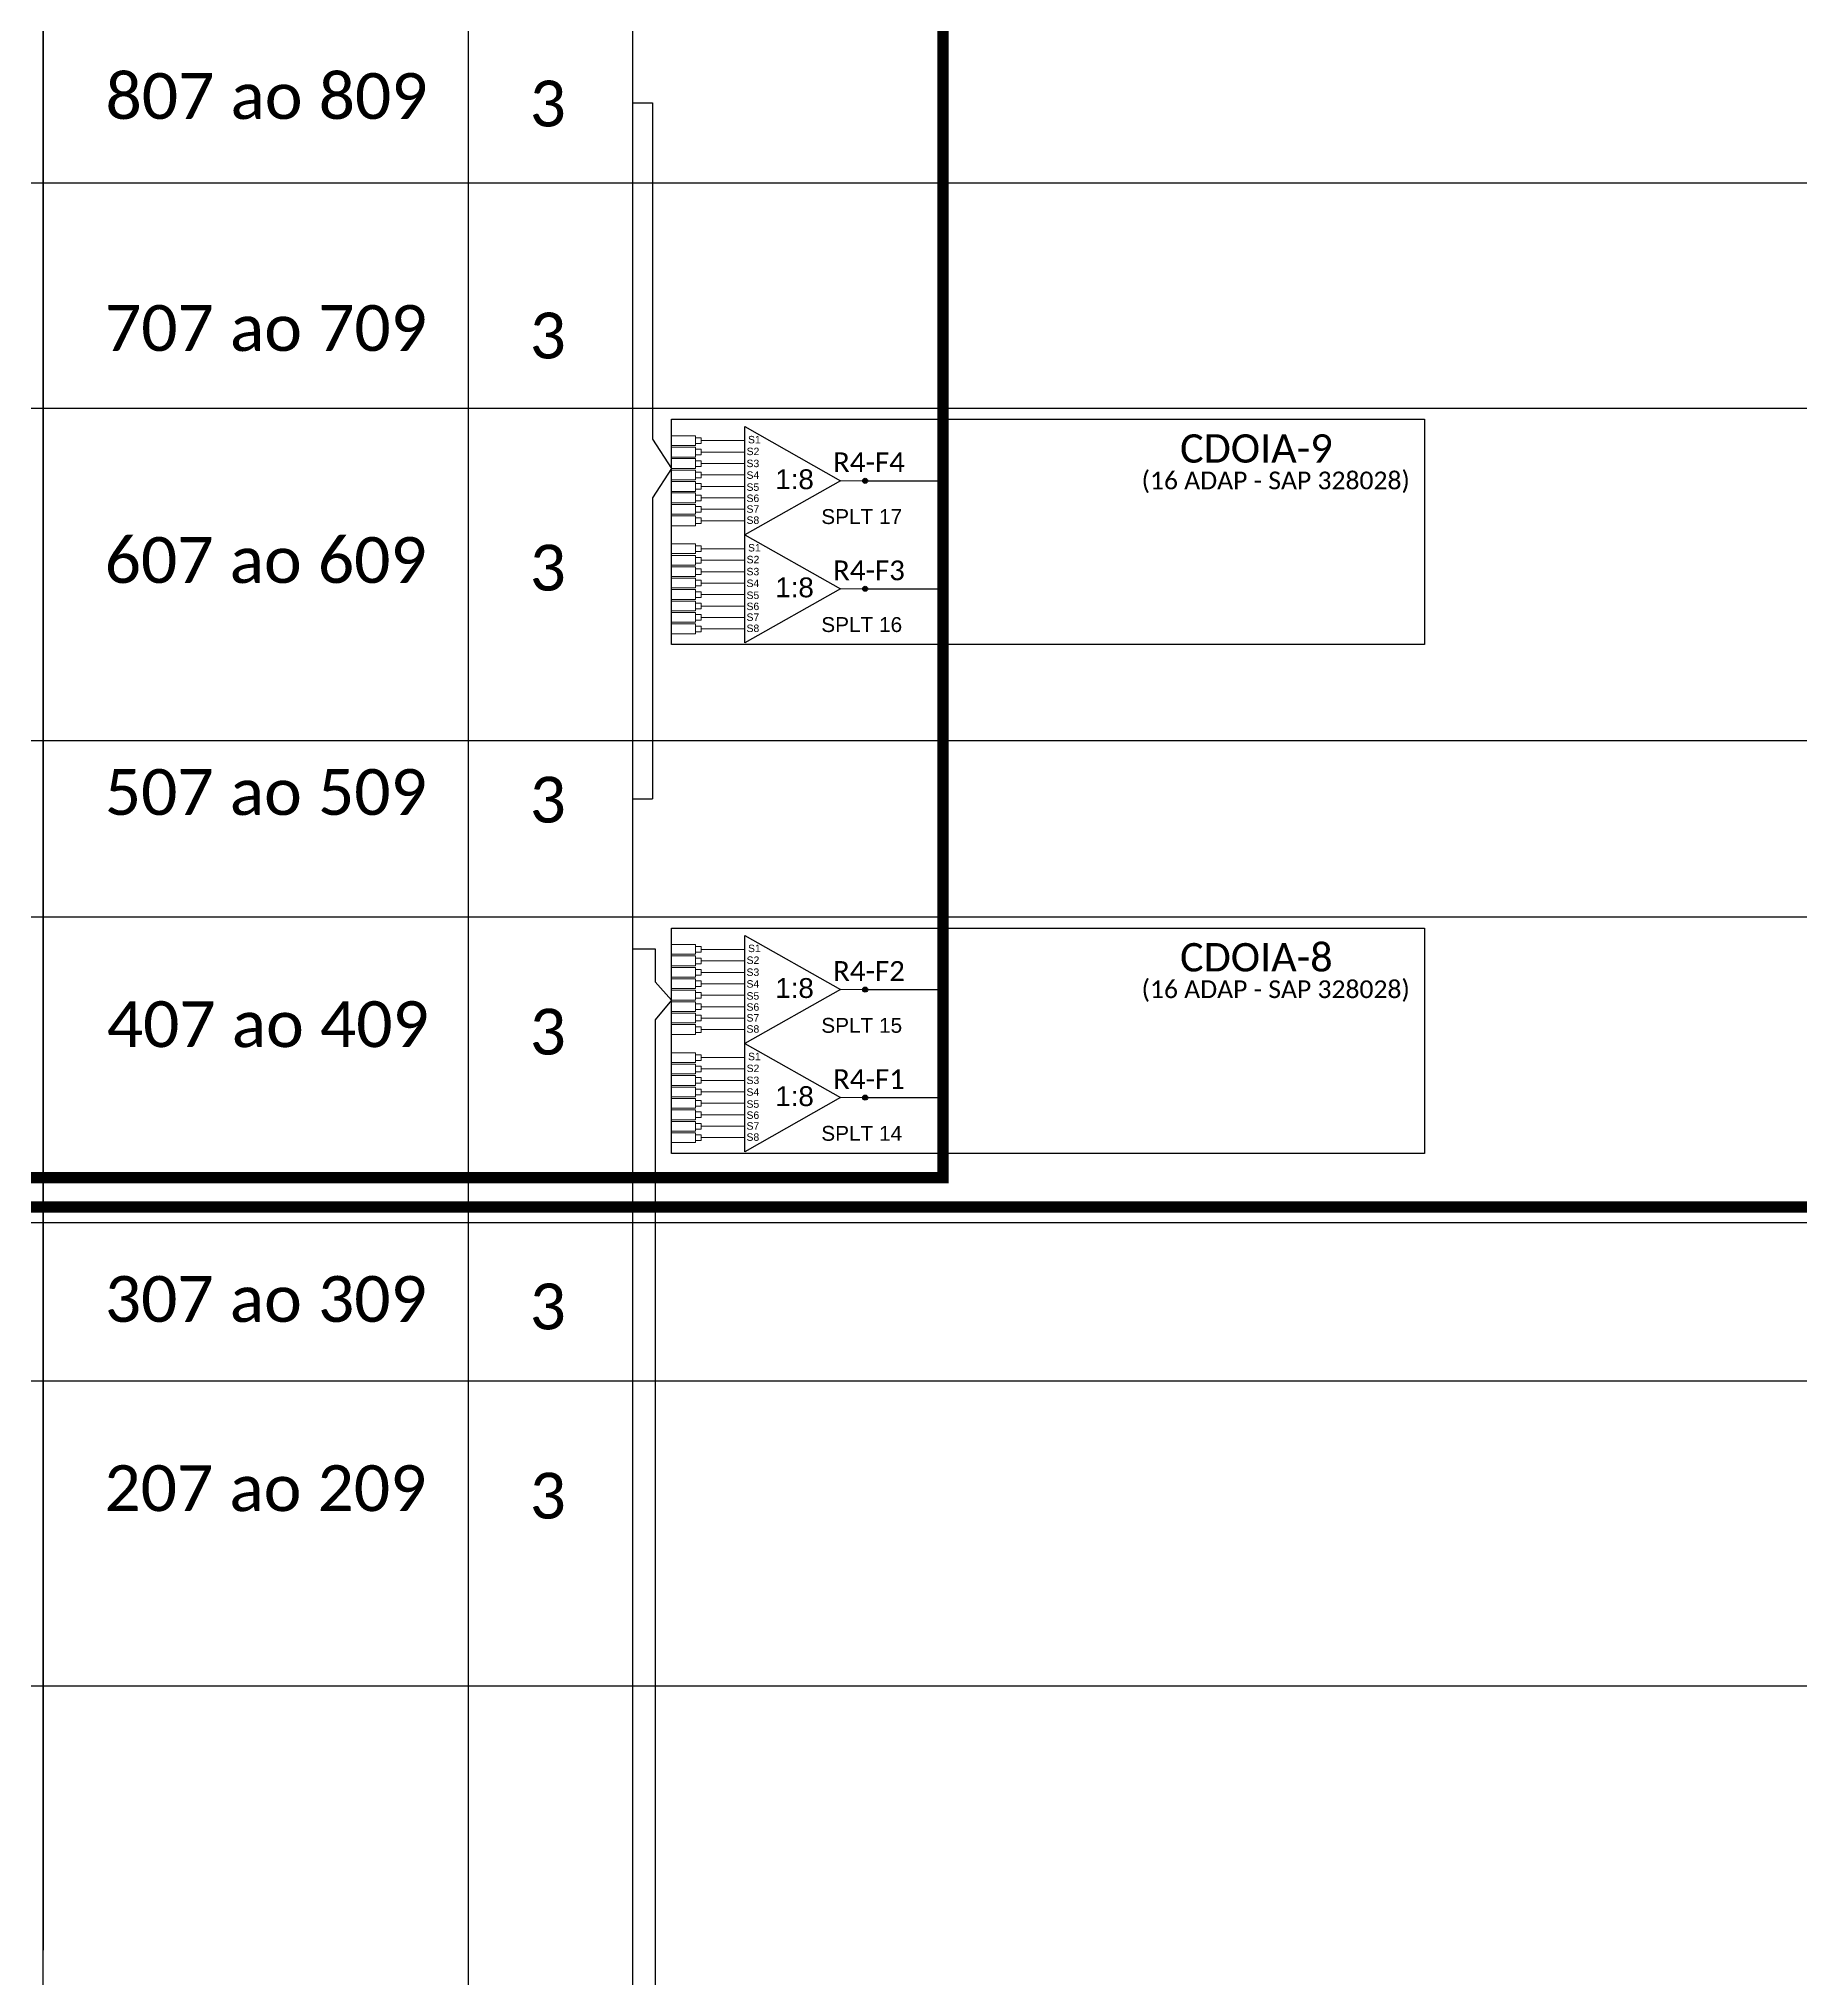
# Model space of a CAD drawing. Header units: metres. Extents: x -1286 to 542, y -500 to 95.
# Drawn here: x 284.8 to 409.1, y -383 to -246.3 of the extents above; entities that cross this region are included whole.
import ezdxf
from ezdxf.enums import TextEntityAlignment as Align

# ---------------------------------------------------------------- set-up
doc = ezdxf.new("R2010")
doc.units = ezdxf.units.M
doc.layers.add('20.8-Legenda', color=1, linetype='Continuous')
doc.styles.add('ARIAL', font='arial.ttf')
doc.styles.add('WMF-Calibri0', font='calibri.ttf')

# ---------------------------------------------------------------- blocks, each defined once
blk = doc.blocks.new('SPLT_1-8_SC-APC_ESQ')
at = {"color": 3, "lineweight": 0}
for points in [[(2.41, -3.02), (0, -3.02)], [(2.41, -3.02), (2.41, -4)], [(2.99, -3.51), (7.37, -3.51)], [(2.41, -4), (0, -4)], [(2.41, -4.17), (0, -4.17)], [(2.41, -5.16), (0, -5.16)], [(2.41, -5.32), (0, -5.32)], [(2.41, -4.17), (2.41, -5.16)], [(2.41, -5.32), (2.41, -6.31)], [(7.37, -4.66), (2.99, -4.66)], [(7.37, -5.82), (2.99, -5.82)], [(2.41, -6.31), (0, -6.31)], [(2.41, -6.48), (0, -6.48)], [(2.41, -7.46), (0, -7.46)], [(2.41, -7.63), (0, -7.63)], [(2.41, -6.48), (2.41, -7.46)], [(2.41, -7.63), (2.41, -8.62)], [(7.37, -6.97), (2.99, -6.97)], [(2.41, -8.62), (0, -8.62)], [(2.41, -8.78), (0, -8.78)], [(2.41, -9.77), (0, -9.77)], [(2.41, -8.78), (2.41, -9.77)], [(7.37, -8.12), (2.99, -8.12)], [(7.37, -9.28), (2.99, -9.28)], [(2.41, -9.94), (0, -9.94)], [(2.41, -10.92), (0, -10.92)], [(2.41, -11.09), (0, -11.09)], [(2.41, -9.94), (2.41, -10.92)], [(2.41, -11.09), (2.41, -12.08)], [(7.37, -10.43), (2.99, -10.43)], [(7.37, -11.58), (2.99, -11.58)], [(2.41, -12.08), (0, -12.08)]]:
    blk.add_lwpolyline(points, dxfattribs=at)
for points in [[(2.99, -3.22), (2.41, -3.22), (2.41, -3.8), (2.99, -3.8)], [(2.99, -4.38), (2.41, -4.38), (2.41, -4.95), (2.99, -4.95)], [(2.99, -5.53), (2.41, -5.53), (2.41, -6.1), (2.99, -6.1)], [(2.99, -6.68), (2.41, -6.68), (2.41, -7.26), (2.99, -7.26)], [(2.99, -7.84), (2.41, -7.84), (2.41, -8.41), (2.99, -8.41)], [(2.99, -8.99), (2.41, -8.99), (2.41, -9.56), (2.99, -9.56)], [(2.99, -10.14), (2.41, -10.14), (2.41, -10.72), (2.99, -10.72)], [(2.99, -11.3), (2.41, -11.3), (2.41, -11.87), (2.99, -11.87)]]:
    blk.add_lwpolyline(points, close=True, dxfattribs=at)
at = {"color": 1}
blk.add_lwpolyline([(7.37, -2.1), (17.04, -7.55), (7.37, -13), (7.37, -2.1)], dxfattribs=at)
at = {"color": 1, "lineweight": 0}
blk.add_lwpolyline([(17.04, -7.55), (19.26, -7.55)], dxfattribs=at)
at = {"color": 1, "style": 'ARIAL'}
for s, height, p in [('S1', 0.75, (7.7, -3.78)), ('S3', 0.75, (7.55, -6.18)), ('S2', 0.75, (7.56, -4.97)), ('S5', 0.75, (7.55, -8.57)), ('S4', 0.75, (7.55, -7.36)), ('1:8', 2, (10.45, -8.4)), ('S6', 0.75, (7.55, -9.69)), ('S7', 0.75, (7.55, -10.78)), ('S8', 0.75, (7.55, -11.9))]:
    blk.add_text(s, height=height, dxfattribs=at).set_placement(p)

msp = doc.modelspace()

# ---------------------------------------------------------------- hatches: boundary and pattern name
h = msp.add_hatch(color=3)
h.dxf.hatch_style = 1
edge = h.paths.add_edge_path()
edge.add_arc((343.15, -277.46), 0.179, 0, 360)
h = msp.add_hatch(color=3)
h.dxf.hatch_style = 1
edge = h.paths.add_edge_path()
edge.add_arc((343.15, -285.08), 0.179, 0, 360)
h = msp.add_hatch(color=3)
h.dxf.hatch_style = 1
edge = h.paths.add_edge_path()
edge.add_arc((343.15, -313.36), 0.179, 0, 360)
h = msp.add_hatch(color=3)
h.dxf.hatch_style = 1
edge = h.paths.add_edge_path()
edge.add_arc((343.15, -320.98), 0.179, 0, 360)

# ---------------------------------------------------------------- linework, layer by layer
for points in [[(285.14, -177.28), (285.14, -381.13)], [(285.14, -431.54), (285.14, -177.28)], [(315.16, -431.54), (315.16, -177.28)], [(326.73, -177.28), (326.73, -431.54)], [(508.26, -256.46), (285.14, -256.46), (-62.38, -256.46)], [(508.26, -272.36), (285.14, -272.36), (-62.38, -272.36)], [(508.26, -295.81), (285.14, -295.81), (-62.38, -295.81)], [(508.26, -308.26), (285.14, -308.26), (-62.38, -308.26)], [(508.26, -329.82), (285.14, -329.82), (-62.38, -329.82)], [(285.14, -341), (-62.38, -341)], [(508.26, -341), (285.14, -341)], [(508.26, -362.52), (285.14, -362.52), (-62.38, -362.52)]]:
    msp.add_lwpolyline(points)
at = {"color": 1}
for points in [[(329.49, -273.12), (382.62, -273.12), (382.62, -289.02), (329.49, -289.02)], [(329.49, -309.02), (382.62, -309.02), (382.62, -324.92), (329.49, -324.92)]]:
    msp.add_lwpolyline(points, close=True, dxfattribs=at)
at = {"color": 3, "linetype": 'Continuous', "ltscale": 4}
for points in [[(343.15, -277.46), (348.64, -277.46)], [(343.15, -285.08), (348.64, -285.08)], [(343.15, -313.36), (348.64, -313.36)], [(343.15, -320.98), (348.64, -320.98)]]:
    msp.add_lwpolyline(points, dxfattribs=at)
at = {"color": 240, "const_width": 0.8}
msp.add_lwpolyline([(445.8, -328.7), (188.09, -328.7), (188.09, -365.62)], dxfattribs=at)
at = {"color": 3}
for centre in [(343.15, -277.46), (343.15, -285.08), (343.15, -313.36), (343.15, -320.98)]:
    msp.add_circle(centre, 0.179, dxfattribs=at)
at = {"layer": '20.8-Legenda', "color": 3}
for p, q in [((326.73, -250.8), (328.14, -250.8)), ((328.14, -250.8), (328.14, -274.52)), ((328.14, -274.52), (329.49, -276.59)), ((329.49, -276.59), (328.14, -278.65)), ((328.14, -278.65), (328.14, -299.91)), ((326.73, -299.91), (328.14, -299.91)), ((326.73, -310.48), (328.33, -310.48)), ((328.33, -310.48), (328.33, -312.82)), ((328.33, -312.82), (329.49, -314.1)), ((329.49, -314.1), (328.33, -315.5)), ((328.33, -315.5), (328.33, -401.87))]:
    msp.add_line(p, q, dxfattribs=at)
at = {"layer": '20.8-Legenda', "color": 3, "const_width": 0.8}
msp.add_lwpolyline([(348.64, -211.68), (348.64, -320.98), (348.64, -326.62), (186.01, -326.62), (186.01, -369.89)], dxfattribs=at)

# ---------------------------------------------------------------- block references
at = {"xscale": 0.7000000000000455, "yscale": 0.6999999999999886, "zscale": 0.7}
for p in [(329.49, -272.17), (329.49, -279.8), (329.49, -308.07), (329.49, -315.7)]:
    msp.add_blockref('SPLT_1-8_SC-APC_ESQ', p, dxfattribs=at)

# ---------------------------------------------------------------- texts
at = {"color": 7}
for s, height, style, p in [('807 ao 809', 3.24, 'WMF-Calibri0', (289.54, -251.93)), ('707 ao 709', 3.24, 'WMF-Calibri0', (289.5, -268.3)), ('SPLT 17', 1.05, 'ARIAL', (340.05, -280.51)), ('607 ao 609', 3.24, 'WMF-Calibri0', (289.48, -284.67)), ('SPLT 16', 1.05, 'ARIAL', (340.05, -288.13)), ('507 ao 509', 3.24, 'WMF-Calibri0', (289.49, -301.04)), ('407 ao 409', 3.24, 'WMF-Calibri0', (289.63, -317.42)), ('SPLT 15', 1.05, 'ARIAL', (340.05, -316.41)), ('SPLT 14', 1.05, 'ARIAL', (340.05, -324.03)), ('307 ao 309', 3.24, 'WMF-Calibri0', (289.49, -336.81)), ('207 ao 209', 3.24, 'WMF-Calibri0', (289.46, -350.16))]:
    msp.add_text(s, height=height, dxfattribs=dict(at, style=style)).set_placement(p)
at = {"color": 1, "style": 'WMF-Calibri0'}
for s, p in [('CDOIA-9', (365.37, -276.18)), ('CDOIA-8', (365.37, -312.08))]:
    msp.add_text(s, height=2, dxfattribs=at).set_placement(p)
at = {"color": 3, "style": 'WMF-Calibri0'}
for s, p in [('R4-F4', (340.88, -276.85)), ('R4-F3', (340.88, -284.48)), ('R4-F2', (340.88, -312.75)), ('R4-F1', (340.88, -320.38))]:
    msp.add_text(s, height=1.4, dxfattribs=at).set_placement(p)
at = {"color": 1, "style": 'WMF-Calibri0'}
for p in [(372.12, -278.06), (372.12, -313.96)]:
    msp.add_text('(16 ADAP - SAP 328028)', height=1.25, dxfattribs=at).set_placement(p, align=Align.CENTER)
at = {"color": 7, "style": 'WMF-Calibri0', "flags": 4}
for p in [(320.75, -250.84), (320.75, -267.21), (320.75, -283.59), (320.75, -299.96), (320.75, -316.33), (320.75, -335.72), (320.75, -349.07)]:
    msp.add_attdef('3', text='XX', height=3.24, dxfattribs=at).set_placement(p, align=Align.MIDDLE_CENTER)

doc.saveas('drawing.dxf')
